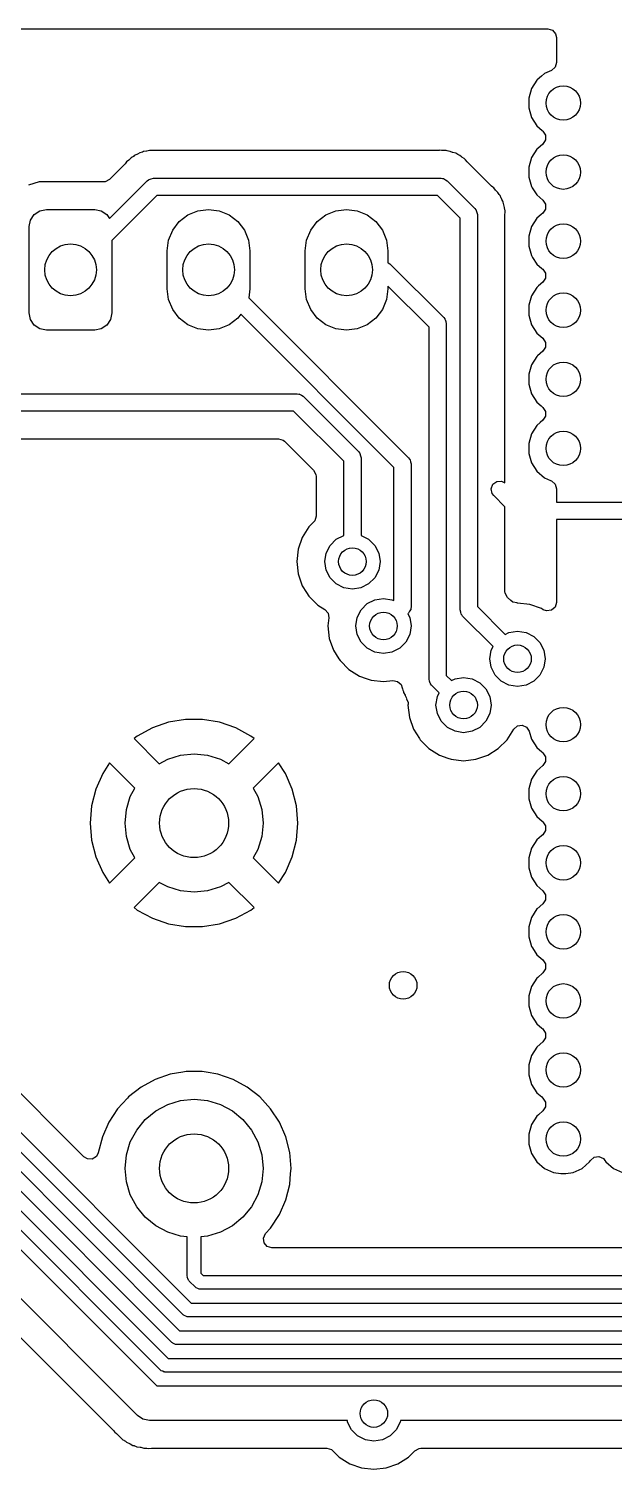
# Model space of a CAD drawing. Extents: x 0.71 to 7.56, y -5.16 to -0.79.
# Drawn here: x 2.849 to 3.183, y -1.608 to -0.787 of the extents above; entities that cross this region are included whole.
import ezdxf

# ---------------------------------------------------------------- set-up
doc = ezdxf.new("R2010")
doc.units = 0
doc.header["$MEASUREMENT"] = 0
doc.layers.add('BLACK', color=7, linetype='CONTINUOUS')

msp = doc.modelspace()

# ---------------------------------------------------------------- linework, layer by layer
at = {"layer": 'BLACK', "linetype": 'CONTINUOUS'}
for p, q in [((0.90562, -0.78742), (3.14472, -0.78742)), ((3.14472, -0.78742), (3.14736, -0.7882)), ((3.14736, -0.7882), (3.14917, -0.79028)), ((3.14917, -0.79028), (3.14961, -0.7923)), ((3.14961, -0.7923), (3.14961, -0.80672)), ((3.14675, -0.81116), (3.14278, -0.81298)), ((3.14883, -0.80936), (3.14675, -0.81116)), ((3.14961, -0.80672), (3.14883, -0.80936)), ((3.1385, -0.81669), (3.13543, -0.82145)), ((3.1386, -0.8166), (3.1385, -0.81669)), ((3.14108, -0.81445), (3.1386, -0.8166)), ((3.14278, -0.81298), (3.14108, -0.81445)), ((3.13543, -0.82145), (3.13384, -0.82689)), ((3.13384, -0.82689), (3.13384, -0.83256)), ((3.13384, -0.83256), (3.13543, -0.83799)), ((3.13543, -0.83799), (3.13543, -0.83799)), ((3.13543, -0.83799), (3.1385, -0.84276)), ((3.1385, -0.84276), (3.14154, -0.8454)), ((3.14154, -0.8454), (3.14191, -0.84572)), ((3.14191, -0.8531), (3.13898, -0.85564)), ((3.14191, -0.84572), (3.1434, -0.84803)), ((3.1434, -0.85078), (3.14191, -0.8531)), ((3.1434, -0.84803), (3.1434, -0.85078)), ((2.90589, -0.86209), (2.90571, -0.86226)), ((2.90707, -0.86092), (2.90589, -0.86209)), ((2.90764, -0.8606), (2.90707, -0.86092)), ((2.90833, -0.86013), (2.90764, -0.8606)), ((2.90883, -0.85972), (2.90833, -0.86013)), ((2.91035, -0.85906), (2.90883, -0.85972)), ((2.90883, -0.85972), (2.90883, -0.85972)), ((2.91058, -0.85894), (2.91035, -0.85906)), ((2.91202, -0.85813), (2.91058, -0.85894)), ((2.91266, -0.85798), (2.91202, -0.85813)), ((2.91345, -0.85771), (2.91266, -0.85798)), ((2.91405, -0.85745), (2.91345, -0.85771)), ((2.91569, -0.85722), (2.91405, -0.85745)), ((2.91594, -0.85718), (2.91569, -0.85722)), ((2.91755, -0.85679), (2.91594, -0.85718)), ((2.92004, -0.85687), (2.91755, -0.85679)), ((2.91755, -0.85679), (2.91755, -0.85679)), ((2.91755, -0.85679), (2.91755, -0.85679)), ((3.08167, -0.85687), (2.92004, -0.85687)), ((3.0825, -0.8568), (3.08167, -0.85687)), ((3.08278, -0.85675), (3.0825, -0.8568)), ((3.08315, -0.85669), (3.08278, -0.85675)), ((3.08409, -0.85678), (3.08315, -0.85669)), ((3.08315, -0.85669), (3.08315, -0.85669)), ((3.08479, -0.85686), (3.08409, -0.85678)), ((3.08504, -0.85687), (3.08479, -0.85686)), ((3.0867, -0.85687), (3.08504, -0.85687)), ((3.08733, -0.85705), (3.0867, -0.85687)), ((3.0867, -0.85687), (3.0867, -0.85687)), ((3.08815, -0.8572), (3.08733, -0.85705)), ((3.0888, -0.85727), (3.08815, -0.8572)), ((3.08902, -0.85735), (3.0888, -0.85727)), ((3.0888, -0.85727), (3.0888, -0.85727)), ((3.0888, -0.85727), (3.0888, -0.85727)), ((3.09035, -0.85788), (3.08902, -0.85735)), ((3.09058, -0.85796), (3.09035, -0.85788)), ((3.09218, -0.8584), (3.09058, -0.85796)), ((3.09274, -0.85875), (3.09218, -0.8584)), ((3.09348, -0.85912), (3.09274, -0.85875)), ((3.09376, -0.85922), (3.09348, -0.85912)), ((3.09409, -0.85936), (3.09376, -0.85922)), ((3.09457, -0.85972), (3.09409, -0.85936)), ((3.09541, -0.86036), (3.09457, -0.85972)), ((3.09562, -0.8605), (3.09541, -0.86036)), ((3.09704, -0.86136), (3.09562, -0.8605)), ((3.09772, -0.86209), (3.09704, -0.86136)), ((3.09704, -0.86136), (3.09704, -0.86136)), ((3.09704, -0.86136), (3.09704, -0.86136)), ((3.09874, -0.86318), (3.09772, -0.86209)), ((3.13543, -0.86082), (3.13384, -0.86626)), ((3.1385, -0.85606), (3.13543, -0.86082)), ((3.13898, -0.85564), (3.1385, -0.85606)), ((2.90351, -0.86448), (2.89463, -0.87336)), ((2.90404, -0.86384), (2.90351, -0.86448)), ((2.90442, -0.8633), (2.90404, -0.86384)), ((2.90571, -0.86226), (2.90442, -0.8633)), ((2.90442, -0.8633), (2.90442, -0.8633)), ((3.11269, -0.87713), (3.09874, -0.86318)), ((3.13384, -0.86626), (3.13384, -0.87193)), ((2.85462, -0.8747), (2.84841, -0.87651)), ((2.85607, -0.87459), (2.85462, -0.8747)), ((2.85462, -0.8747), (2.85462, -0.8747)), ((2.85607, -0.87459), (2.85607, -0.87459)), ((2.88881, -0.87459), (2.85607, -0.87459)), ((2.89026, -0.8747), (2.88881, -0.87459)), ((2.88881, -0.87459), (2.88881, -0.87459)), ((2.8903, -0.87471), (2.89026, -0.8747)), ((2.89034, -0.87471), (2.8903, -0.87471)), ((2.89051, -0.87472), (2.89034, -0.87471)), ((2.89221, -0.87468), (2.89051, -0.8747)), ((2.89051, -0.8747), (2.89051, -0.87472)), ((2.89463, -0.87336), (2.89221, -0.87468)), ((2.89473, -0.89556), (2.91621, -0.87408)), ((2.91621, -0.87408), (2.91691, -0.87355)), ((2.91691, -0.87355), (2.91702, -0.87342)), ((2.91702, -0.87342), (2.91713, -0.87339)), ((2.91713, -0.87339), (2.91733, -0.87324)), ((2.91733, -0.87324), (2.91852, -0.87298)), ((2.91852, -0.87298), (2.91969, -0.87264)), ((2.91969, -0.87264), (3.08386, -0.87264)), ((3.08386, -0.87264), (3.08473, -0.87276)), ((3.08473, -0.87276), (3.0849, -0.87275)), ((3.0849, -0.87275), (3.085, -0.8728)), ((3.085, -0.8728), (3.08524, -0.87284)), ((3.08524, -0.87284), (3.08627, -0.8735)), ((3.08627, -0.8735), (3.08734, -0.87408)), ((3.08734, -0.87408), (3.10309, -0.88983)), ((3.11332, -0.87767), (3.11269, -0.87713)), ((3.11386, -0.87804), (3.11332, -0.87767)), ((3.11491, -0.87933), (3.11386, -0.87804)), ((3.13384, -0.87193), (3.13543, -0.87736)), ((3.13543, -0.87736), (3.13587, -0.87804)), ((3.13587, -0.87804), (3.1385, -0.88213)), ((2.92172, -0.88248), (2.89606, -0.90814)), ((3.08182, -0.88248), (2.92172, -0.88248)), ((3.09469, -0.89535), (3.08182, -0.88248)), ((3.11507, -0.87952), (3.11491, -0.87933)), ((3.11625, -0.88069), (3.11507, -0.87952)), ((3.11657, -0.88126), (3.11625, -0.88069)), ((3.11704, -0.88195), (3.11657, -0.88126)), ((3.11745, -0.88246), (3.11704, -0.88195)), ((3.11811, -0.88398), (3.11745, -0.88246)), ((3.11822, -0.8842), (3.11811, -0.88398)), ((3.11854, -0.88477), (3.11822, -0.8842)), ((3.11903, -0.88565), (3.11854, -0.88477)), ((3.11919, -0.88628), (3.11903, -0.88565)), ((3.11945, -0.88707), (3.11919, -0.88628)), ((3.1385, -0.88213), (3.14191, -0.88509)), ((3.14191, -0.88509), (3.1434, -0.8874)), ((2.84957, -0.89643), (2.8517, -0.89324)), ((2.8517, -0.89324), (2.85489, -0.8911)), ((2.85489, -0.8911), (2.85866, -0.89035)), ((2.85866, -0.89035), (2.88622, -0.89035)), ((2.88622, -0.89035), (2.88999, -0.8911)), ((2.88999, -0.8911), (2.89318, -0.89324)), ((2.89318, -0.89324), (2.89473, -0.89556)), ((2.93448, -0.89727), (2.93937, -0.89352)), ((2.93937, -0.89352), (2.94507, -0.89116)), ((2.94507, -0.89116), (2.95118, -0.89035)), ((2.95118, -0.89035), (2.95729, -0.89116)), ((2.95729, -0.89116), (2.96299, -0.89352)), ((2.96299, -0.89352), (2.96788, -0.89727)), ((3.01322, -0.89727), (3.01811, -0.89352)), ((3.01811, -0.89352), (3.02381, -0.89116)), ((3.02381, -0.89116), (3.02992, -0.89035)), ((3.02992, -0.89035), (3.03604, -0.89116)), ((3.03604, -0.89116), (3.04173, -0.89352)), ((3.04173, -0.89352), (3.04662, -0.89727)), ((3.10309, -0.88983), (3.10361, -0.89053)), ((3.10361, -0.89053), (3.10375, -0.89065)), ((3.10375, -0.89065), (3.10378, -0.89075)), ((3.10378, -0.89075), (3.10393, -0.89095)), ((3.10393, -0.89095), (3.10418, -0.89214)), ((3.10418, -0.89214), (3.10453, -0.89331)), ((3.10453, -0.89331), (3.10453, -1.11666)), ((3.11972, -0.88767), (3.11945, -0.88707)), ((3.11994, -0.88932), (3.11972, -0.88767)), ((3.11999, -0.88956), (3.11994, -0.88932)), ((3.12038, -0.89117), (3.11999, -0.88956)), ((3.1203, -0.89366), (3.12036, -0.89175)), ((3.1203, -1.04624), (3.1203, -0.89366)), ((3.12036, -0.89175), (3.12038, -0.89117)), ((3.14098, -0.89328), (3.1385, -0.89543)), ((3.14191, -0.89247), (3.14098, -0.89328)), ((3.1434, -0.89015), (3.14191, -0.89247)), ((3.1434, -0.8874), (3.1434, -0.89015)), ((2.84882, -0.9002), (2.84957, -0.89643)), ((2.84882, -0.94941), (2.84882, -0.9002)), ((2.92836, -0.90786), (2.93072, -0.90217)), ((2.93072, -0.90217), (2.93448, -0.89727)), ((2.96788, -0.89727), (2.97164, -0.90217)), ((2.97164, -0.90217), (2.974, -0.90786)), ((3.0071, -0.90786), (3.00946, -0.90217)), ((3.00946, -0.90217), (3.01322, -0.89727)), ((3.04662, -0.89727), (3.05038, -0.90217)), ((3.05038, -0.90217), (3.05274, -0.90786)), ((3.09469, -1.1187), (3.09469, -0.89535)), ((3.13543, -0.90019), (3.13384, -0.90563)), ((3.1385, -0.89543), (3.13543, -0.90019)), ((2.89606, -0.90814), (2.89606, -0.94941)), ((2.92756, -0.91398), (2.92836, -0.90786)), ((2.974, -0.90786), (2.9748, -0.91398)), ((3.0063, -0.91398), (3.0071, -0.90786)), ((3.05274, -0.90786), (3.05354, -0.91398)), ((3.13384, -0.90563), (3.13384, -0.9113)), ((3.13384, -0.9113), (3.13543, -0.91673)), ((2.92756, -0.93563), (2.92756, -0.91398)), ((2.9748, -0.91398), (2.9748, -0.93563)), ((3.0063, -0.93563), (3.0063, -0.91398)), ((3.05354, -0.91398), (3.05354, -0.92071)), ((3.13543, -0.91673), (3.13605, -0.91769)), ((3.13605, -0.91769), (3.1385, -0.9215)), ((3.05354, -0.92071), (3.05359, -0.92074)), ((3.05359, -0.92074), (3.05466, -0.92132)), ((3.05466, -0.92132), (3.08537, -0.95203)), ((3.1385, -0.9215), (3.1414, -0.92402)), ((3.1414, -0.92402), (3.14191, -0.92446)), ((3.14191, -0.92446), (3.1434, -0.92677)), ((3.1434, -0.92677), (3.1434, -0.92952)), ((2.92836, -0.94174), (2.92756, -0.93563)), ((2.9748, -0.93563), (2.97412, -0.94079)), ((3.0071, -0.94174), (3.0063, -0.93563)), ((3.05354, -0.93563), (3.05274, -0.94174)), ((3.07697, -0.95755), (3.05354, -0.93413)), ((3.05354, -0.93413), (3.05354, -0.93563)), ((3.1385, -0.9348), (3.13543, -0.93956)), ((3.13942, -0.934), (3.1385, -0.9348)), ((3.14191, -0.93184), (3.13942, -0.934)), ((3.1434, -0.92952), (3.14191, -0.93184)), ((2.93072, -0.94744), (2.92836, -0.94174)), ((2.97412, -0.94079), (3.06527, -1.03193)), ((3.00946, -0.94744), (3.0071, -0.94174)), ((3.05274, -0.94174), (3.05038, -0.94744)), ((3.13543, -0.93956), (3.13384, -0.945)), ((2.84957, -0.95318), (2.84882, -0.94941)), ((2.89606, -0.94941), (2.89531, -0.95318)), ((2.93448, -0.95233), (2.93072, -0.94744)), ((2.93937, -0.95609), (2.93448, -0.95233)), ((2.96788, -0.95233), (2.96299, -0.95609)), ((2.96956, -0.95015), (2.96788, -0.95233)), ((3.05687, -1.03745), (2.96956, -0.95015)), ((3.01322, -0.95233), (3.00946, -0.94744)), ((3.01811, -0.95609), (3.01322, -0.95233)), ((3.04662, -0.95233), (3.04173, -0.95609)), ((3.05038, -0.94744), (3.04662, -0.95233)), ((3.08537, -0.95203), (3.0859, -0.95274)), ((3.13384, -0.945), (3.13384, -0.95067)), ((3.13384, -0.95067), (3.13543, -0.9561)), ((2.8517, -0.95637), (2.84957, -0.95318)), ((2.85489, -0.9585), (2.8517, -0.95637)), ((2.85866, -0.95925), (2.85489, -0.9585)), ((2.88622, -0.95925), (2.85866, -0.95925)), ((2.88999, -0.9585), (2.88622, -0.95925)), ((2.89318, -0.95637), (2.88999, -0.9585)), ((2.89531, -0.95318), (2.89318, -0.95637)), ((2.94507, -0.95845), (2.93937, -0.95609)), ((2.95118, -0.95925), (2.94507, -0.95845)), ((2.95729, -0.95845), (2.95118, -0.95925)), ((2.96299, -0.95609), (2.95729, -0.95845)), ((3.02381, -0.95845), (3.01811, -0.95609)), ((3.02992, -0.95925), (3.02381, -0.95845)), ((3.03604, -0.95845), (3.02992, -0.95925)), ((3.04173, -0.95609), (3.03604, -0.95845)), ((3.07697, -1.15811), (3.07697, -0.95755)), ((3.0859, -0.95274), (3.08603, -0.95285)), ((3.08603, -0.95285), (3.08606, -0.95295)), ((3.08606, -0.95295), (3.08621, -0.95315)), ((3.08621, -0.95315), (3.08647, -0.95434)), ((3.08647, -0.95434), (3.08681, -0.95551)), ((3.08681, -0.95551), (3.08681, -1.15607)), ((3.13543, -0.9561), (3.13543, -0.9561)), ((3.13543, -0.9561), (3.1385, -0.96087)), ((3.1385, -0.96087), (3.14191, -0.96383)), ((3.14191, -0.96383), (3.1434, -0.96614)), ((3.1434, -0.96614), (3.1434, -0.9689)), ((3.1385, -0.97417), (3.13543, -0.97893)), ((3.13885, -0.97386), (3.1385, -0.97417)), ((3.14191, -0.97121), (3.13885, -0.97386)), ((3.1434, -0.9689), (3.14191, -0.97121)), ((3.13543, -0.97893), (3.13384, -0.98437)), ((3.13384, -0.98437), (3.13384, -0.99004)), ((3.13384, -0.99004), (3.13543, -0.99547)), ((2.75145, -0.99547), (3.00172, -0.99547)), ((3.00172, -0.99547), (3.00259, -0.9956)), ((3.00259, -0.9956), (3.00276, -0.99558)), ((3.00276, -0.99558), (3.00286, -0.99564)), ((3.00286, -0.99564), (3.0031, -0.99567)), ((3.0031, -0.99567), (3.00413, -0.99633)), ((3.00413, -0.99633), (3.0052, -0.99691)), ((3.0052, -0.99691), (3.03673, -1.02845)), ((3.13543, -0.99547), (3.13543, -0.99547)), ((3.13543, -0.99547), (3.1385, -1.00024)), ((3.1385, -1.00024), (3.14099, -1.0024)), ((2.99968, -1.00531), (2.74941, -1.00531)), ((3.02833, -1.03396), (2.99968, -1.00531)), ((3.14099, -1.0024), (3.14191, -1.0032)), ((3.14191, -1.0032), (3.1434, -1.00551)), ((3.1434, -1.00827), (3.14191, -1.01058)), ((3.1434, -1.00551), (3.1434, -1.00827)), ((3.1385, -1.01354), (3.13543, -1.01831)), ((3.14043, -1.01186), (3.1385, -1.01354)), ((3.14191, -1.01058), (3.14043, -1.01186)), ((2.7516, -1.02108), (2.99112, -1.02108)), ((2.99112, -1.02108), (2.99376, -1.02186)), ((2.99376, -1.02186), (2.99458, -1.02251)), ((2.99458, -1.02251), (3.01113, -1.03906)), ((3.13543, -1.01831), (3.13384, -1.02374)), ((3.13384, -1.02374), (3.13384, -1.02941)), ((3.02833, -1.07617), (3.02833, -1.03396)), ((3.03673, -1.02845), (3.03725, -1.02915)), ((3.03725, -1.02915), (3.03739, -1.02926)), ((3.03739, -1.02926), (3.03742, -1.02937)), ((3.03742, -1.02937), (3.03757, -1.02957)), ((3.03757, -1.02957), (3.03783, -1.03076)), ((3.03783, -1.03076), (3.03817, -1.03193)), ((3.03817, -1.03193), (3.03817, -1.07617)), ((3.06527, -1.03193), (3.0658, -1.03264)), ((3.0658, -1.03264), (3.06593, -1.03275)), ((3.06593, -1.03275), (3.06596, -1.03286)), ((3.06596, -1.03286), (3.06611, -1.03305)), ((3.06611, -1.03305), (3.06637, -1.03424)), ((3.06637, -1.03424), (3.06671, -1.03541)), ((3.13384, -1.02941), (3.13543, -1.03484)), ((3.01113, -1.03906), (3.01245, -1.04148)), ((3.01245, -1.04148), (3.01256, -1.04252)), ((3.01256, -1.04252), (3.01256, -1.06522)), ((3.05687, -1.11337), (3.05687, -1.03745)), ((3.06671, -1.03541), (3.06671, -1.11699)), ((3.13543, -1.03484), (3.13543, -1.03484)), ((3.13543, -1.03484), (3.1385, -1.03961)), ((3.1385, -1.03961), (3.14278, -1.04332)), ((3.11241, -1.04965), (3.11338, -1.04705)), ((3.113, -1.05236), (3.11241, -1.04965)), ((3.11338, -1.04705), (3.1156, -1.04539)), ((3.1156, -1.04539), (3.11837, -1.04519)), ((3.11837, -1.04519), (3.1203, -1.04624)), ((3.14278, -1.04332), (3.1462, -1.04488)), ((3.1462, -1.04488), (3.14675, -1.04514)), ((3.14675, -1.04514), (3.14883, -1.04694)), ((3.14883, -1.04694), (3.14961, -1.04958)), ((3.14961, -1.04958), (3.14961, -1.05728)), ((3.11384, -1.05348), (3.113, -1.05236)), ((3.1203, -1.05993), (3.11384, -1.05348)), ((3.14961, -1.05728), (3.34521, -1.05728)), ((3.01256, -1.06522), (3.01178, -1.06786)), ((3.1203, -1.1081), (3.1203, -1.05993)), ((3.34724, -1.06713), (3.14961, -1.06713)), ((3.14961, -1.06713), (3.14961, -1.1144)), ((3.00845, -1.07135), (3.00467, -1.07736)), ((3.01113, -1.06867), (3.00845, -1.07135)), ((3.01178, -1.06786), (3.01113, -1.06867)), ((3.00467, -1.07736), (3.00233, -1.08406)), ((3.01827, -1.08626), (3.02051, -1.08187)), ((3.02051, -1.08187), (3.02399, -1.07838)), ((3.02399, -1.07838), (3.02833, -1.07617)), ((3.03817, -1.07617), (3.0425, -1.07838)), ((3.0425, -1.07838), (3.04599, -1.08187)), ((3.04599, -1.08187), (3.04823, -1.08626)), ((3.00233, -1.08406), (3.00153, -1.09112)), ((3.00153, -1.09112), (3.00153, -1.09112)), ((3.00153, -1.09112), (3.00233, -1.09818)), ((3.00233, -1.08406), (3.00233, -1.08406)), ((3.0175, -1.09112), (3.01827, -1.08626)), ((3.01827, -1.09599), (3.0175, -1.09112)), ((3.04823, -1.08626), (3.049, -1.09112)), ((3.049, -1.09112), (3.04823, -1.09599)), ((3.00233, -1.09818), (3.00233, -1.09818)), ((3.00233, -1.09818), (3.00467, -1.10488)), ((3.02051, -1.10038), (3.01827, -1.09599)), ((3.04823, -1.09599), (3.04599, -1.10038)), ((3.00467, -1.10488), (3.00711, -1.10875)), ((3.02399, -1.10386), (3.02051, -1.10038)), ((3.02838, -1.1061), (3.02399, -1.10386)), ((3.03325, -1.10687), (3.02838, -1.1061)), ((3.03811, -1.1061), (3.03325, -1.10687)), ((3.0425, -1.10386), (3.03811, -1.1061)), ((3.04599, -1.10038), (3.0425, -1.10386)), ((3.12041, -1.10914), (3.1203, -1.1081)), ((3.00711, -1.10875), (3.00845, -1.1109)), ((3.00845, -1.1109), (3.01347, -1.11592)), ((3.01347, -1.11592), (3.01752, -1.11846)), ((3.03822, -1.11856), (3.04171, -1.11507)), ((3.04171, -1.11507), (3.0461, -1.11284)), ((3.0461, -1.11284), (3.05096, -1.11207)), ((3.05096, -1.11207), (3.05583, -1.11284)), ((3.05583, -1.11284), (3.05687, -1.11337)), ((3.12173, -1.11156), (3.12041, -1.10914)), ((3.12356, -1.11339), (3.12173, -1.11156)), ((3.12485, -1.11431), (3.12356, -1.11339)), ((3.12715, -1.11472), (3.12485, -1.11431)), ((3.12715, -1.1148), (3.12715, -1.11472)), ((3.12743, -1.1148), (3.12715, -1.1148)), ((3.13448, -1.1156), (3.12743, -1.1148)), ((3.14119, -1.11794), (3.13448, -1.1156)), ((3.13448, -1.1156), (3.13448, -1.1156)), ((3.14961, -1.1144), (3.14883, -1.11704)), ((3.01752, -1.11846), (3.01934, -1.12052)), ((3.01978, -1.12314), (3.01925, -1.12781)), ((3.01934, -1.12052), (3.01978, -1.12314)), ((3.03522, -1.12781), (3.03599, -1.12295)), ((3.03599, -1.12295), (3.03822, -1.11856)), ((3.06527, -1.12047), (3.06488, -1.12086)), ((3.06488, -1.12086), (3.06594, -1.12295)), ((3.06585, -1.1194), (3.06527, -1.12047)), ((3.06651, -1.11837), (3.06585, -1.1194)), ((3.06594, -1.12295), (3.06671, -1.12781)), ((3.06655, -1.11813), (3.06651, -1.11837)), ((3.0666, -1.11803), (3.06655, -1.11813)), ((3.06671, -1.11699), (3.06659, -1.11786)), ((3.06659, -1.11786), (3.0666, -1.11803)), ((3.09503, -1.11987), (3.09469, -1.1187)), ((3.09529, -1.12106), (3.09503, -1.11987)), ((3.09544, -1.12125), (3.09529, -1.12106)), ((3.09547, -1.12136), (3.09544, -1.12125)), ((3.0956, -1.12147), (3.09547, -1.12136)), ((3.09613, -1.12218), (3.0956, -1.12147)), ((3.11351, -1.13956), (3.09613, -1.12218)), ((3.10453, -1.11666), (3.12047, -1.1326)), ((3.14213, -1.11853), (3.14119, -1.11794)), ((3.14403, -1.11923), (3.14213, -1.11853)), ((3.14675, -1.11884), (3.14403, -1.11923)), ((3.14883, -1.11704), (3.14675, -1.11884)), ((3.01925, -1.12781), (3.01925, -1.12781)), ((3.01925, -1.12781), (3.02004, -1.13487)), ((3.03599, -1.13268), (3.03522, -1.12781)), ((3.03822, -1.13707), (3.03599, -1.13268)), ((3.06594, -1.13268), (3.06371, -1.13707)), ((3.06671, -1.12781), (3.06594, -1.13268)), ((3.12047, -1.1326), (3.12256, -1.13154)), ((3.12256, -1.13154), (3.12743, -1.13077)), ((3.12743, -1.13077), (3.13229, -1.13154)), ((3.13229, -1.13154), (3.13668, -1.13378)), ((3.02004, -1.13487), (3.02004, -1.13487)), ((3.02004, -1.13487), (3.02239, -1.14157)), ((3.04171, -1.14055), (3.03822, -1.13707)), ((3.0461, -1.14279), (3.04171, -1.14055)), ((3.06022, -1.14055), (3.05583, -1.14279)), ((3.06371, -1.13707), (3.06022, -1.14055)), ((3.11245, -1.14165), (3.11351, -1.13956)), ((3.13668, -1.13378), (3.14017, -1.13726)), ((3.14017, -1.13726), (3.1424, -1.14165)), ((3.02239, -1.14157), (3.0255, -1.14652)), ((3.0255, -1.14652), (3.02617, -1.14759)), ((3.02617, -1.14759), (3.03119, -1.15261)), ((3.05096, -1.14356), (3.0461, -1.14279)), ((3.05583, -1.14279), (3.05096, -1.14356)), ((3.11168, -1.14652), (3.11245, -1.14165)), ((3.11245, -1.15138), (3.11168, -1.14652)), ((3.1424, -1.14165), (3.14318, -1.14652)), ((3.14318, -1.14652), (3.1424, -1.15138)), ((3.03119, -1.15261), (3.0372, -1.15639)), ((3.0372, -1.15639), (3.0411, -1.15775)), ((3.08681, -1.15607), (3.08972, -1.15898)), ((3.09181, -1.15791), (3.09667, -1.15714)), ((3.09667, -1.15714), (3.10154, -1.15791)), ((3.11469, -1.15577), (3.11245, -1.15138)), ((3.11817, -1.15926), (3.11469, -1.15577)), ((3.14017, -1.15577), (3.13668, -1.15926)), ((3.1424, -1.15138), (3.14017, -1.15577)), ((3.0411, -1.15775), (3.04391, -1.15873)), ((3.04391, -1.15873), (3.04391, -1.15873)), ((3.04391, -1.15873), (3.05096, -1.15953)), ((3.05096, -1.15953), (3.05631, -1.15893)), ((3.05096, -1.15953), (3.05096, -1.15953)), ((3.05096, -1.15953), (3.05096, -1.15953)), ((3.05631, -1.15893), (3.05902, -1.1594)), ((3.05902, -1.1594), (3.06104, -1.16127)), ((3.06104, -1.16127), (3.06169, -1.16311)), ((3.06169, -1.16311), (3.06178, -1.16374)), ((3.06178, -1.16374), (3.06204, -1.16434)), ((3.06204, -1.16434), (3.06231, -1.16513)), ((3.06231, -1.16513), (3.06246, -1.16577)), ((3.06246, -1.16577), (3.06246, -1.16577)), ((3.06246, -1.16577), (3.06327, -1.16721)), ((3.07731, -1.15927), (3.07697, -1.15811)), ((3.07757, -1.16046), (3.07731, -1.15927)), ((3.07772, -1.16066), (3.07757, -1.16046)), ((3.07775, -1.16077), (3.07772, -1.16066)), ((3.07788, -1.16088), (3.07775, -1.16077)), ((3.07841, -1.16159), (3.07788, -1.16088)), ((3.08276, -1.16594), (3.07841, -1.16159)), ((3.08972, -1.15898), (3.09181, -1.15791)), ((3.10154, -1.15791), (3.10593, -1.16015)), ((3.10593, -1.16015), (3.10941, -1.16363)), ((3.10941, -1.16363), (3.11165, -1.16802)), ((3.12256, -1.16149), (3.11817, -1.15926)), ((3.12743, -1.16227), (3.12256, -1.16149)), ((3.13229, -1.16149), (3.12743, -1.16227)), ((3.13668, -1.15926), (3.13229, -1.16149)), ((3.06327, -1.16721), (3.06339, -1.16744)), ((3.06339, -1.16744), (3.06405, -1.16896)), ((3.06405, -1.16896), (3.06422, -1.16924)), ((3.06422, -1.16924), (3.06414, -1.16929)), ((3.06414, -1.16929), (3.06501, -1.17137)), ((3.06501, -1.17246), (3.06496, -1.17289)), ((3.06496, -1.17289), (3.06496, -1.17289)), ((3.06496, -1.17289), (3.06575, -1.17995)), ((3.06501, -1.17137), (3.06501, -1.17246)), ((3.08093, -1.17289), (3.0817, -1.16802)), ((3.0817, -1.17776), (3.08093, -1.17289)), ((3.0817, -1.16802), (3.08276, -1.16594)), ((3.11165, -1.16802), (3.11242, -1.17289)), ((3.11242, -1.17289), (3.11165, -1.17776)), ((2.93802, -1.1811), (2.92837, -1.18271)), ((2.94781, -1.1811), (2.93802, -1.1811)), ((2.95746, -1.18271), (2.94781, -1.1811)), ((3.06575, -1.17995), (3.06575, -1.17995)), ((3.06575, -1.17995), (3.0681, -1.18665)), ((3.08393, -1.18215), (3.0817, -1.17776)), ((3.08742, -1.18563), (3.08393, -1.18215)), ((3.10941, -1.18215), (3.10593, -1.18563)), ((3.11165, -1.17776), (3.10941, -1.18215)), ((2.91911, -1.18589), (2.9105, -1.19055)), ((2.92837, -1.18271), (2.91911, -1.18589)), ((2.91911, -1.18589), (2.91911, -1.18589)), ((2.96672, -1.18589), (2.95746, -1.18271)), ((2.97532, -1.19055), (2.96672, -1.18589)), ((2.96672, -1.18589), (2.96672, -1.18589)), ((3.0681, -1.18665), (3.07145, -1.19198)), ((3.09181, -1.18787), (3.08742, -1.18563)), ((3.09667, -1.18864), (3.09181, -1.18787)), ((3.10154, -1.18787), (3.09667, -1.18864)), ((3.10593, -1.18563), (3.10154, -1.18787)), ((3.12147, -1.19266), (3.12525, -1.18665)), ((3.12525, -1.18665), (3.12529, -1.18658)), ((3.12525, -1.18665), (3.12525, -1.18665)), ((3.12529, -1.18658), (3.12735, -1.18476)), ((3.12735, -1.18476), (3.13007, -1.18434)), ((3.13007, -1.18434), (3.13258, -1.18546)), ((3.13258, -1.18546), (3.13409, -1.18776)), ((3.13409, -1.18776), (3.13411, -1.1878)), ((3.13411, -1.1878), (3.13543, -1.19232)), ((2.9105, -1.19055), (2.90866, -1.19198)), ((2.90866, -1.19198), (2.90866, -1.19198)), ((2.90866, -1.19198), (2.92303, -1.20636)), ((2.96279, -1.20636), (2.97717, -1.19198)), ((2.97717, -1.19198), (2.97532, -1.19055)), ((2.97717, -1.19198), (2.97717, -1.19198)), ((3.07145, -1.19198), (3.07188, -1.19266)), ((3.07188, -1.19266), (3.0769, -1.19769)), ((3.0769, -1.19769), (3.08291, -1.20146)), ((3.11043, -1.20146), (3.11645, -1.19769)), ((3.11645, -1.19769), (3.12147, -1.19266)), ((3.13543, -1.19232), (3.13543, -1.19232)), ((3.13543, -1.19232), (3.1385, -1.19709)), ((3.1385, -1.19709), (3.14133, -1.19955)), ((2.89475, -1.20591), (2.8908, -1.21195)), ((2.90911, -1.22028), (2.89475, -1.20591)), ((2.92303, -1.20636), (2.92785, -1.20378)), ((2.92785, -1.20378), (2.93523, -1.20154)), ((2.93523, -1.20154), (2.94291, -1.20079)), ((2.94291, -1.20079), (2.95059, -1.20154)), ((2.95059, -1.20154), (2.95798, -1.20378)), ((2.95798, -1.20378), (2.96279, -1.20636)), ((2.99108, -1.20591), (2.97671, -1.22028)), ((2.99503, -1.21195), (2.99108, -1.20591)), ((3.08291, -1.20146), (3.08775, -1.20316)), ((3.08775, -1.20316), (3.08962, -1.20381)), ((3.08962, -1.20381), (3.08962, -1.20381)), ((3.08962, -1.20381), (3.09667, -1.2046)), ((3.09667, -1.2046), (3.10373, -1.20381)), ((3.09667, -1.2046), (3.09667, -1.2046)), ((3.09667, -1.2046), (3.09667, -1.2046)), ((3.10373, -1.20381), (3.11043, -1.20146)), ((3.10373, -1.20381), (3.10373, -1.20381)), ((3.10373, -1.20381), (3.10373, -1.20381)), ((3.14133, -1.19955), (3.14191, -1.20005)), ((3.14191, -1.20005), (3.1434, -1.20236)), ((3.1434, -1.20512), (3.14191, -1.20743)), ((3.1434, -1.20236), (3.1434, -1.20512)), ((2.8908, -1.21195), (2.88687, -1.22092)), ((2.99896, -1.22092), (2.99503, -1.21195)), ((3.1385, -1.21039), (3.13543, -1.21516)), ((3.14191, -1.20743), (3.1385, -1.21039)), ((2.88687, -1.22092), (2.88446, -1.2304)), ((2.90654, -1.22509), (2.90911, -1.22028)), ((2.97671, -1.22028), (2.97929, -1.22509)), ((3.00136, -1.2304), (2.99896, -1.22092)), ((3.13543, -1.21516), (3.13384, -1.22059)), ((3.13384, -1.22059), (3.13384, -1.22626)), ((2.88446, -1.2304), (2.88366, -1.24016)), ((2.88446, -1.2304), (2.88446, -1.2304)), ((2.9043, -1.23248), (2.90654, -1.22509)), ((2.97929, -1.22509), (2.98153, -1.23248)), ((3.00217, -1.24016), (3.00136, -1.2304)), ((3.00136, -1.2304), (3.00136, -1.2304)), ((3.13384, -1.22626), (3.13543, -1.23169)), ((2.90354, -1.24016), (2.9043, -1.23248)), ((2.98153, -1.23248), (2.98228, -1.24016)), ((3.13543, -1.23169), (3.13543, -1.23169)), ((3.13543, -1.23169), (3.1385, -1.23646)), ((3.1385, -1.23646), (3.14143, -1.239)), ((3.14143, -1.239), (3.14191, -1.23942)), ((3.14191, -1.23942), (3.1434, -1.24173)), ((2.88366, -1.24016), (2.88366, -1.24016)), ((2.88366, -1.24016), (2.88446, -1.24991)), ((2.9043, -1.24784), (2.90354, -1.24016)), ((2.90654, -1.25522), (2.9043, -1.24784)), ((2.98153, -1.24784), (2.97929, -1.25522)), ((2.98228, -1.24016), (2.98153, -1.24784)), ((3.00136, -1.24991), (3.00217, -1.24016)), ((3.00217, -1.24016), (3.00217, -1.24016)), ((3.14121, -1.24741), (3.1385, -1.24976)), ((3.14191, -1.2468), (3.14121, -1.24741)), ((3.1434, -1.24449), (3.14191, -1.2468)), ((3.1434, -1.24173), (3.1434, -1.24449)), ((2.88446, -1.24991), (2.88446, -1.24991)), ((2.88446, -1.24991), (2.88687, -1.2594)), ((2.90911, -1.26004), (2.90654, -1.25522)), ((2.97929, -1.25522), (2.97671, -1.26004)), ((2.99896, -1.2594), (3.00136, -1.24991)), ((3.00136, -1.24991), (3.00136, -1.24991)), ((3.13543, -1.25453), (3.13384, -1.25996)), ((3.1385, -1.24976), (3.13543, -1.25453)), ((2.88687, -1.2594), (2.8908, -1.26836)), ((2.89475, -1.2744), (2.90911, -1.26004)), ((2.97671, -1.26004), (2.99108, -1.2744)), ((2.99503, -1.26836), (2.99896, -1.2594)), ((3.13384, -1.25996), (3.13384, -1.26563)), ((2.8908, -1.26836), (2.89475, -1.2744)), ((2.99108, -1.2744), (2.99503, -1.26836)), ((3.13384, -1.26563), (3.13543, -1.27106)), ((3.13543, -1.27106), (3.13543, -1.27107)), ((3.13543, -1.27107), (3.1385, -1.27583)), ((2.92303, -1.27396), (2.90866, -1.28833)), ((2.92785, -1.27653), (2.92303, -1.27396)), ((2.93523, -1.27877), (2.92785, -1.27653)), ((2.94291, -1.27953), (2.93523, -1.27877)), ((2.95059, -1.27877), (2.94291, -1.27953)), ((2.95798, -1.27653), (2.95059, -1.27877)), ((2.96279, -1.27396), (2.95798, -1.27653)), ((2.97717, -1.28833), (2.96279, -1.27396)), ((3.1385, -1.27583), (3.14191, -1.27879)), ((3.14191, -1.27879), (3.1434, -1.2811)), ((2.90866, -1.28833), (2.9105, -1.28977)), ((2.97532, -1.28977), (2.97717, -1.28833)), ((3.13868, -1.28897), (3.1385, -1.28913)), ((3.14191, -1.28617), (3.13868, -1.28897)), ((3.1434, -1.28386), (3.14191, -1.28617)), ((3.1434, -1.2811), (3.1434, -1.28386)), ((2.9105, -1.28977), (2.9105, -1.28977)), ((2.9105, -1.28977), (2.91911, -1.29442)), ((2.91911, -1.29442), (2.91911, -1.29442)), ((2.91911, -1.29442), (2.92837, -1.2976)), ((2.95746, -1.2976), (2.96672, -1.29442)), ((2.96672, -1.29442), (2.97532, -1.28977)), ((2.96672, -1.29442), (2.96672, -1.29442)), ((2.97532, -1.28977), (2.97532, -1.28977)), ((3.13543, -1.2939), (3.13384, -1.29933)), ((3.1385, -1.28913), (3.13543, -1.2939)), ((2.92837, -1.2976), (2.93802, -1.29921)), ((2.93802, -1.29921), (2.94781, -1.29921)), ((2.94781, -1.29921), (2.95746, -1.2976)), ((3.13384, -1.29933), (3.13384, -1.305)), ((3.13384, -1.305), (3.13543, -1.31044)), ((3.13543, -1.31044), (3.13599, -1.3113)), ((3.13599, -1.3113), (3.1385, -1.3152)), ((3.1385, -1.3152), (3.14188, -1.31813)), ((3.14188, -1.31813), (3.14191, -1.31816)), ((3.14191, -1.31816), (3.1434, -1.32048)), ((3.1434, -1.32048), (3.1434, -1.32323)), ((3.1385, -1.3285), (3.13543, -1.33327)), ((3.13894, -1.32812), (3.1385, -1.3285)), ((3.14191, -1.32554), (3.13894, -1.32812)), ((3.1434, -1.32323), (3.14191, -1.32554)), ((3.13543, -1.33327), (3.13384, -1.3387)), ((3.13384, -1.3387), (3.13384, -1.34437)), ((3.13384, -1.34437), (3.13543, -1.34981)), ((3.13543, -1.34981), (3.1355, -1.34991)), ((3.1355, -1.34991), (3.1385, -1.35457)), ((3.1385, -1.35457), (3.1414, -1.35709)), ((3.1414, -1.35709), (3.14191, -1.35753)), ((3.14191, -1.35753), (3.1434, -1.35985)), ((3.1434, -1.3626), (3.14191, -1.36491)), ((3.1434, -1.35985), (3.1434, -1.3626)), ((3.1385, -1.36787), (3.13543, -1.37264)), ((3.13871, -1.36768), (3.1385, -1.36787)), ((3.14191, -1.36491), (3.13871, -1.36768)), ((2.8801, -1.4304), (2.8274, -1.3777)), ((3.13543, -1.37264), (3.13384, -1.37807)), ((3.13384, -1.37807), (3.13384, -1.38374)), ((2.81438, -1.38698), (2.94118, -1.51378)), ((2.92069, -1.38634), (2.91265, -1.39069)), ((2.92933, -1.38337), (2.92069, -1.38634)), ((2.92069, -1.38634), (2.92069, -1.38634)), ((2.93654, -1.38217), (2.92933, -1.38337)), ((2.93834, -1.38187), (2.93654, -1.38217)), ((2.94748, -1.38187), (2.93834, -1.38187)), ((2.94974, -1.38225), (2.94748, -1.38187)), ((2.9565, -1.38337), (2.94974, -1.38225)), ((2.96514, -1.38634), (2.9565, -1.38337)), ((2.97317, -1.39069), (2.96514, -1.38634)), ((2.96514, -1.38634), (2.96514, -1.38634)), ((3.13384, -1.38374), (3.13543, -1.38918)), ((2.93677, -1.5205), (2.80997, -1.3937)), ((2.91265, -1.39069), (2.90544, -1.3963)), ((2.91265, -1.39069), (2.91265, -1.39069)), ((2.98038, -1.3963), (2.97317, -1.39069)), ((2.97317, -1.39069), (2.97317, -1.39069)), ((3.13543, -1.38918), (3.13543, -1.38918)), ((3.13543, -1.38918), (3.1385, -1.39394)), ((3.1385, -1.39394), (3.14122, -1.3963)), ((2.80786, -1.40273), (2.93466, -1.52953)), ((2.89925, -1.40303), (2.89425, -1.41068)), ((2.90489, -1.3969), (2.89925, -1.40303)), ((2.90544, -1.3963), (2.90489, -1.3969)), ((2.90544, -1.3963), (2.90544, -1.3963)), ((2.90544, -1.3963), (2.90544, -1.3963)), ((2.90544, -1.3963), (2.90544, -1.3963)), ((2.92104, -1.40427), (2.92785, -1.40063)), ((2.92785, -1.40063), (2.93523, -1.39839)), ((2.93523, -1.39839), (2.94291, -1.39764)), ((2.94291, -1.39764), (2.95059, -1.39839)), ((2.95059, -1.39839), (2.95798, -1.40063)), ((2.95798, -1.40063), (2.96479, -1.40427)), ((2.98038, -1.3963), (2.98038, -1.3963)), ((2.98657, -1.40303), (2.98039, -1.3963)), ((2.98039, -1.3963), (2.98038, -1.3963)), ((2.99157, -1.41068), (2.98657, -1.40303)), ((2.98657, -1.40303), (2.98657, -1.40303)), ((2.98657, -1.40303), (2.98657, -1.40303)), ((3.14122, -1.3963), (3.14191, -1.3969)), ((3.14191, -1.3969), (3.1434, -1.39922)), ((3.1434, -1.40197), (3.14191, -1.40428)), ((3.1434, -1.39922), (3.1434, -1.40197)), ((2.93025, -1.53625), (2.80345, -1.40945)), ((2.89425, -1.41068), (2.89058, -1.41904)), ((2.91018, -1.41514), (2.91507, -1.40917)), ((2.91507, -1.40917), (2.92104, -1.40427)), ((2.96479, -1.40427), (2.97075, -1.40917)), ((2.97075, -1.40917), (2.97565, -1.41514)), ((2.99524, -1.41904), (2.99157, -1.41068)), ((3.13543, -1.41201), (3.13384, -1.41744)), ((3.1385, -1.40724), (3.13543, -1.41201)), ((3.13941, -1.40645), (3.1385, -1.40724)), ((3.14191, -1.40428), (3.13941, -1.40645)), ((2.80134, -1.41848), (2.92814, -1.54528)), ((2.89058, -1.41904), (2.88829, -1.4281)), ((2.90654, -1.42194), (2.91018, -1.41514)), ((2.97565, -1.41514), (2.97929, -1.42194)), ((2.99749, -1.4279), (2.99524, -1.41904)), ((3.13384, -1.41744), (3.13384, -1.42311)), ((2.92372, -1.552), (2.79692, -1.4252)), ((2.88821, -1.42808), (2.88717, -1.43023)), ((2.88829, -1.4281), (2.88821, -1.42808)), ((2.9043, -1.42933), (2.90654, -1.42194)), ((2.97929, -1.42194), (2.98153, -1.42933)), ((2.99824, -1.43701), (2.99749, -1.4279)), ((2.99749, -1.4279), (2.99749, -1.4279)), ((3.13384, -1.42311), (3.13543, -1.42855)), ((3.13543, -1.42855), (3.13543, -1.42855)), ((3.13543, -1.42855), (3.1385, -1.43331)), ((2.88207, -1.4316), (2.8801, -1.4304)), ((2.88482, -1.43166), (2.88207, -1.4316)), ((2.88717, -1.43023), (2.88482, -1.43166)), ((2.90354, -1.43701), (2.9043, -1.42933)), ((2.98153, -1.42933), (2.98228, -1.43701)), ((3.1385, -1.43331), (3.14278, -1.43702)), ((3.16431, -1.43702), (3.16859, -1.43331)), ((3.16859, -1.43331), (3.16912, -1.43248)), ((3.16912, -1.43248), (3.1712, -1.43068)), ((3.1712, -1.43068), (3.17392, -1.43029)), ((3.17392, -1.43029), (3.17643, -1.43143)), ((3.17643, -1.43143), (3.17734, -1.43248)), ((3.17734, -1.43248), (3.17787, -1.43331)), ((3.17787, -1.43331), (3.18215, -1.43702)), ((2.79773, -1.43713), (2.92161, -1.56102)), ((2.9043, -1.44469), (2.90354, -1.43701)), ((2.90654, -1.45207), (2.9043, -1.44469)), ((2.98153, -1.44469), (2.97929, -1.45207)), ((2.98228, -1.43701), (2.98153, -1.44469)), ((2.99749, -1.44611), (2.99799, -1.43998)), ((2.99799, -1.43998), (2.99824, -1.43701)), ((2.99824, -1.43701), (2.99824, -1.43701)), ((3.14278, -1.43702), (3.14793, -1.43938)), ((3.14793, -1.43938), (3.15213, -1.43998)), ((3.15213, -1.43998), (3.15213, -1.43998)), ((3.15213, -1.43998), (3.15495, -1.43998)), ((3.15495, -1.43998), (3.15915, -1.43938)), ((3.15495, -1.43998), (3.15495, -1.43998)), ((3.15915, -1.43938), (3.16431, -1.43702)), ((3.18215, -1.43702), (3.1873, -1.43938)), ((2.91018, -1.45888), (2.90654, -1.45207)), ((2.97929, -1.45207), (2.97565, -1.45888)), ((2.99524, -1.45497), (2.99749, -1.44611)), ((2.91058, -1.57783), (2.78669, -1.45394)), ((2.91507, -1.46485), (2.91018, -1.45888)), ((2.97565, -1.45888), (2.97075, -1.46485)), ((2.99157, -1.46334), (2.99524, -1.45497)), ((2.92104, -1.46974), (2.91507, -1.46485)), ((2.97075, -1.46485), (2.96479, -1.46974)), ((2.98657, -1.47099), (2.99157, -1.46334)), ((2.78159, -1.47113), (2.89705, -1.58659)), ((2.92785, -1.47338), (2.92104, -1.46974)), ((2.93523, -1.47562), (2.92785, -1.47338)), ((2.93898, -1.47599), (2.93523, -1.47562)), ((2.93898, -1.49843), (2.93898, -1.47599)), ((2.95059, -1.47562), (2.94685, -1.47599)), ((2.94685, -1.47599), (2.94685, -1.49679)), ((2.95798, -1.47338), (2.95059, -1.47562)), ((2.96479, -1.46974), (2.95798, -1.47338)), ((2.98249, -1.47669), (2.98364, -1.47418)), ((2.98288, -1.47941), (2.98249, -1.47669)), ((2.98364, -1.47418), (2.98373, -1.47408)), ((2.98373, -1.47408), (2.98657, -1.47099)), ((2.98469, -1.48149), (2.98288, -1.47941)), ((2.98733, -1.48226), (2.98469, -1.48149)), ((4.19505, -1.48226), (2.98733, -1.48226)), ((2.93907, -1.49873), (2.93898, -1.49843)), ((2.93902, -1.49904), (2.93907, -1.49873)), ((2.93944, -1.49986), (2.93902, -1.49904)), ((2.93973, -1.50074), (2.93944, -1.49986)), ((2.93999, -1.50093), (2.93973, -1.50074)), ((2.94013, -1.50121), (2.93999, -1.50093)), ((2.94367, -1.50475), (2.94013, -1.50121)), ((2.94685, -1.49679), (2.94809, -1.49803)), ((2.94809, -1.49803), (4.19769, -1.49803)), ((2.94396, -1.5049), (2.94367, -1.50475)), ((2.94414, -1.50515), (2.94396, -1.5049)), ((2.94502, -1.50544), (2.94414, -1.50515)), ((2.94584, -1.50586), (2.94502, -1.50544)), ((2.94615, -1.50581), (2.94584, -1.50586)), ((2.94646, -1.50591), (2.94615, -1.50581)), ((4.19606, -1.50591), (2.94646, -1.50591)), ((2.94118, -1.51378), (4.19117, -1.51378)), ((2.93705, -1.52064), (2.93677, -1.5205)), ((2.93724, -1.5209), (2.93705, -1.52064)), ((2.93812, -1.52119), (2.93724, -1.5209)), ((2.93894, -1.52161), (2.93812, -1.52119)), ((2.93925, -1.52156), (2.93894, -1.52161)), ((2.93955, -1.52165), (2.93925, -1.52156)), ((4.18954, -1.52165), (2.93955, -1.52165)), ((2.93466, -1.52953), (4.18464, -1.52953)), ((2.93053, -1.53639), (2.93025, -1.53625)), ((2.93072, -1.53665), (2.93053, -1.53639)), ((2.93159, -1.53693), (2.93072, -1.53665)), ((2.93241, -1.53735), (2.93159, -1.53693)), ((2.93273, -1.5373), (2.93241, -1.53735)), ((2.93303, -1.5374), (2.93273, -1.5373)), ((4.18301, -1.5374), (2.93303, -1.5374)), ((2.92814, -1.54528), (4.14803, -1.54528)), ((2.92401, -1.55214), (2.92372, -1.552)), ((2.92419, -1.5524), (2.92401, -1.55214)), ((2.92507, -1.55268), (2.92419, -1.5524)), ((2.92589, -1.5531), (2.92507, -1.55268)), ((2.9262, -1.55305), (2.92589, -1.5531)), ((2.92651, -1.55315), (2.9262, -1.55305)), ((4.1464, -1.55315), (2.92651, -1.55315)), ((2.92161, -1.56102), (3.04537, -1.56102)), ((3.04537, -1.56102), (3.04549, -1.561)), ((3.04549, -1.561), (3.04562, -1.56102)), ((3.04562, -1.56102), (3.69165, -1.56102)), ((2.91377, -1.57996), (2.91058, -1.57783)), ((2.91058, -1.57783), (2.91058, -1.57783)), ((2.91754, -1.58071), (2.91377, -1.57996)), ((3.03037, -1.58071), (2.91754, -1.58071)), ((3.03051, -1.58162), (3.03037, -1.58071)), ((3.03275, -1.58601), (3.03051, -1.58162)), ((3.06047, -1.58162), (3.05823, -1.58601)), ((3.06061, -1.58071), (3.06047, -1.58162)), ((3.68757, -1.58071), (3.06061, -1.58071)), ((2.89705, -1.58659), (2.89744, -1.58709)), ((2.89744, -1.58709), (2.89745, -1.58708)), ((2.89745, -1.58708), (2.89765, -1.58732)), ((2.89765, -1.58732), (2.89765, -1.58732)), ((2.89765, -1.58732), (2.89859, -1.58821)), ((2.89859, -1.58821), (2.89971, -1.58926)), ((2.89971, -1.58926), (2.90057, -1.59011)), ((2.90057, -1.59011), (2.9008, -1.59029)), ((2.9008, -1.59029), (2.90097, -1.59044)), ((2.90097, -1.59044), (2.90212, -1.59152)), ((2.90212, -1.59152), (2.90236, -1.59175)), ((2.90236, -1.59175), (2.90276, -1.59197)), ((2.90276, -1.59197), (2.9031, -1.59215)), ((2.9031, -1.59215), (2.90374, -1.59257)), ((2.90374, -1.59257), (2.9044, -1.59309)), ((3.03624, -1.58949), (3.03275, -1.58601)), ((3.04063, -1.59173), (3.03624, -1.58949)), ((3.04549, -1.5925), (3.04063, -1.59173)), ((3.05036, -1.59173), (3.04549, -1.5925)), ((3.05475, -1.58949), (3.05036, -1.59173)), ((3.05823, -1.58601), (3.05475, -1.58949)), ((2.9044, -1.59309), (2.9044, -1.59309)), ((2.9044, -1.59309), (2.9044, -1.59309)), ((2.9044, -1.59309), (2.90615, -1.59384)), ((2.90615, -1.59384), (2.90636, -1.59395)), ((2.90636, -1.59395), (2.90804, -1.59487)), ((2.90804, -1.59487), (2.90865, -1.59503)), ((2.90865, -1.59503), (2.90884, -1.59507)), ((2.90884, -1.59507), (2.90957, -1.59532)), ((2.90957, -1.59532), (2.91034, -1.59565)), ((2.91034, -1.59565), (2.91223, -1.59595)), ((2.91223, -1.59595), (2.91245, -1.596)), ((2.91245, -1.596), (2.9143, -1.59648)), ((2.9143, -1.59648), (2.91514, -1.59648)), ((2.91514, -1.59648), (2.9159, -1.59654)), ((2.9159, -1.59654), (2.91673, -1.59667)), ((2.91673, -1.59667), (2.91863, -1.59649)), ((2.91673, -1.59667), (2.91673, -1.59667)), ((2.91673, -1.59667), (2.91673, -1.59667)), ((2.91673, -1.59667), (2.91673, -1.59667)), ((2.91863, -1.59649), (2.91886, -1.59648)), ((2.91886, -1.59648), (3.01862, -1.59648)), ((3.01862, -1.59648), (3.02126, -1.59725)), ((3.02126, -1.59725), (3.02208, -1.59791)), ((3.02208, -1.59791), (3.02572, -1.60155)), ((3.06527, -1.60155), (3.06891, -1.59791)), ((3.06891, -1.59791), (3.07132, -1.59659)), ((3.07132, -1.59659), (3.07236, -1.59648)), ((3.07236, -1.59648), (3.67902, -1.59648)), ((3.02572, -1.60155), (3.03173, -1.60533)), ((3.03173, -1.60533), (3.03843, -1.60767)), ((3.03843, -1.60767), (3.03844, -1.60767)), ((3.03844, -1.60767), (3.04549, -1.60847)), ((3.04549, -1.60847), (3.05255, -1.60767)), ((3.04549, -1.60847), (3.04549, -1.60847)), ((3.04549, -1.60847), (3.04549, -1.60847)), ((3.05255, -1.60767), (3.05925, -1.60533)), ((3.05255, -1.60767), (3.05255, -1.60767)), ((3.05255, -1.60767), (3.05255, -1.60767)), ((3.05925, -1.60533), (3.06527, -1.60155))]:
    msp.add_line(p, q, dxfattribs=at)
at = {"layer": 'BLACK'}
for centre, radius in [((3.15354, -0.82972), 0.00984), ((3.15354, -0.86909), 0.00984), ((3.15354, -0.90846), 0.00984), ((2.87244, -0.9248), 0.01476), ((2.95118, -0.9248), 0.01476), ((3.02992, -0.9248), 0.01476), ((3.15354, -0.94783), 0.00984), ((3.15354, -0.9872), 0.00984), ((3.15354, -1.02657), 0.00984), ((3.03325, -1.09112), 0.00787), ((3.05096, -1.12781), 0.00787), ((3.12743, -1.14652), 0.00787), ((3.09667, -1.17289), 0.00787), ((3.15354, -1.18406), 0.00984), ((3.15354, -1.22343), 0.00984), ((2.94291, -1.24016), 0.01969), ((3.15354, -1.2628), 0.00984), ((3.15354, -1.30217), 0.00984), ((3.0622, -1.33268), 0.00787), ((3.15354, -1.34154), 0.00984), ((3.15354, -1.38091), 0.00984), ((3.15354, -1.42028), 0.00984), ((2.94291, -1.43701), 0.01969), ((3.04549, -1.57675), 0.00787)]:
    msp.add_circle(centre, radius, dxfattribs=at)

doc.saveas('drawing.dxf')
